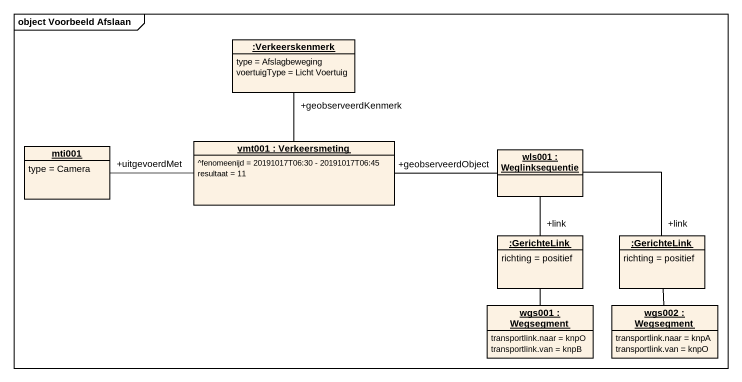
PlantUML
@startuml
mainframe object Voorbeeld Afslaan
hide circle
hide empty members
object ":Verkeerskenmerk" as Verkeerskenmerk {
  type = Afslagbeweging
  voertuigType = Licht Voertuig
}
object mti001 {
  type = Camera
}
object "vmt001 : Verkeersmeting" as vmt001 {
  ^fenomeenijd = 20191017T06:30 - 20191017T06:45
  resultaat = 11
}
object "wls001 : Weglinksequentie" as wls001
object ":GerichteLink" as GerichteLink {
  richting = positief
}
object ":GerichteLink" as GerichteLink_2 {
  richting = positief
}
object "wgs001 : Wegsegment" as wgs001 {
  transportlink.naar = knpO
  transportlink.van = knpB
}
object "wgs002 : Wegsegment" as wgs002 {
  transportlink.naar = knpA
  transportlink.van = knpO
}
vmt001 -up- "+geobserveerdKenmerk" Verkeerskenmerk
vmt001 -left- "+uitgevoerdMet" mti001
vmt001 -right- "+geobserveerdObject" wls001
wls001 -- "+link" GerichteLink
wls001 -- "+link" GerichteLink_2
GerichteLink -- wgs001
GerichteLink_2 -- wgs002
@enduml
